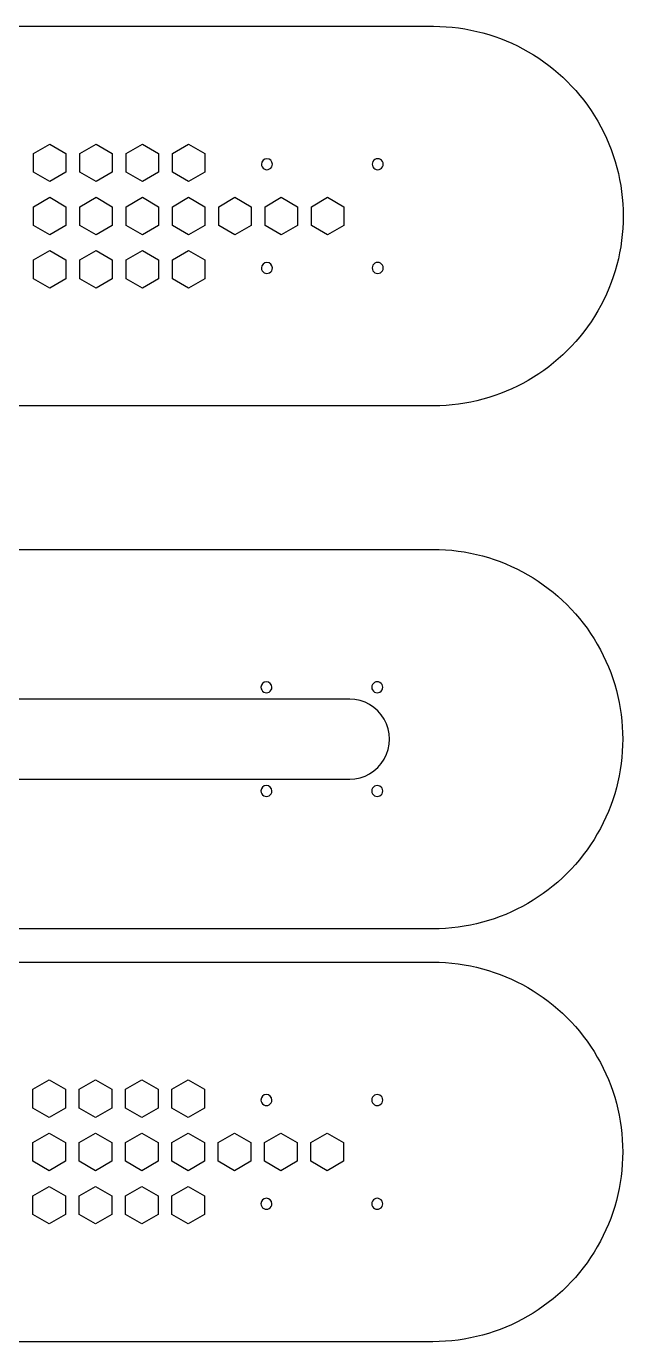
# Model space of a CAD drawing. Extents: x 3 to 427, y 4 to 202.
# Drawn here: x 121.6 to 212.5, y 4.2 to 201.7 of the extents above; entities that cross this region are included whole.
import ezdxf

# ---------------------------------------------------------------- set-up
doc = ezdxf.new("R2010")
doc.units = 0
doc.layers.get('0').update_dxf_attribs({"linetype": 'CONTINUOUS'})

msp = doc.modelspace()

# ---------------------------------------------------------------- linework, layer by layer
at = {"color": 1}
for p, q in [((32.763071, 201.74411), (182.763069, 201.74411)), ((122.70963, 182.655901), (125.14851, 184.063992)), ((125.14851, 184.063992), (127.5874, 182.655901)), ((129.66382, 182.655901), (132.10271, 184.063992)), ((132.10271, 184.063992), (134.54159, 182.655901)), ((136.618, 182.655901), (139.05688, 184.063992)), ((139.05688, 184.063992), (141.49577, 182.655901)), ((143.57218, 182.655901), (146.01106, 184.063992)), ((146.01106, 184.063992), (148.44995, 182.655901)), ((122.70963, 179.839718), (122.70963, 182.655901)), ((127.5874, 182.655901), (127.5874, 179.839718)), ((129.66382, 179.839718), (129.66382, 182.655901)), ((134.54159, 182.655901), (134.54159, 179.839718)), ((136.618, 179.839718), (136.618, 182.655901)), ((141.49577, 182.655901), (141.49577, 179.839718)), ((143.57218, 179.839718), (143.57218, 182.655901)), ((148.44995, 182.655901), (148.44995, 179.839718)), ((125.14851, 178.431627), (122.70963, 179.839718)), ((127.5874, 179.839718), (125.14851, 178.431627)), ((132.10271, 178.431627), (129.66382, 179.839718)), ((134.54159, 179.839718), (132.10271, 178.431627)), ((139.05688, 178.431627), (136.618, 179.839718)), ((141.49577, 179.839718), (139.05688, 178.431627)), ((146.01106, 178.431627), (143.57218, 179.839718)), ((148.44995, 179.839718), (146.01106, 178.431627)), ((158.588069, 181.03411), (158.588069, 181.03411)), ((175.228068, 181.03411), (175.228068, 181.03411)), ((122.70963, 174.652208), (125.14851, 176.060299)), ((125.14851, 176.060299), (127.5874, 174.652208)), ((129.66382, 174.652208), (132.10271, 176.060299)), ((132.10271, 176.060299), (134.54159, 174.652208)), ((136.618, 174.652208), (139.05688, 176.060299)), ((139.05688, 176.060299), (141.49577, 174.652208)), ((143.57218, 174.652208), (146.01106, 176.060299)), ((146.01106, 176.060299), (148.44995, 174.652208)), ((150.52637, 174.652208), (152.96526, 176.060299)), ((152.96526, 176.060299), (155.40414, 174.652208)), ((157.48055, 174.652208), (159.91943, 176.060299)), ((159.91943, 176.060299), (162.35832, 174.652208)), ((164.43471, 174.652208), (166.8736, 176.060299)), ((166.8736, 176.060299), (169.31248, 174.652208)), ((122.70963, 171.836025), (122.70963, 174.652208)), ((127.5874, 174.652208), (127.5874, 171.836025)), ((129.66382, 171.836025), (129.66382, 174.652208)), ((134.54159, 174.652208), (134.54159, 171.836025)), ((136.618, 171.836025), (136.618, 174.652208)), ((141.49577, 174.652208), (141.49577, 171.836025)), ((143.57218, 171.836025), (143.57218, 174.652208)), ((148.44995, 174.652208), (148.44995, 171.836025)), ((150.52637, 171.836025), (150.52637, 174.652208)), ((155.40414, 174.652208), (155.40414, 171.836025)), ((157.48055, 171.836025), (157.48055, 174.652208)), ((162.35832, 174.652208), (162.35832, 171.836025)), ((164.43471, 171.836025), (164.43471, 174.652208)), ((169.31248, 174.652208), (169.31248, 171.836025)), ((125.14851, 170.427934), (122.70963, 171.836025)), ((127.5874, 171.836025), (125.14851, 170.427934)), ((132.10271, 170.427934), (129.66382, 171.836025)), ((134.54159, 171.836025), (132.10271, 170.427934)), ((139.05688, 170.427934), (136.618, 171.836025)), ((141.49577, 171.836025), (139.05688, 170.427934)), ((146.01106, 170.427934), (143.57218, 171.836025)), ((148.44995, 171.836025), (146.01106, 170.427934)), ((152.96526, 170.427934), (150.52637, 171.836025)), ((155.40414, 171.836025), (152.96526, 170.427934)), ((159.91943, 170.427934), (157.48055, 171.836025)), ((162.35832, 171.836025), (159.91943, 170.427934)), ((166.8736, 170.427934), (164.43471, 171.836025)), ((169.31248, 171.836025), (166.8736, 170.427934)), ((122.70963, 166.648512), (125.14851, 168.056603)), ((125.14851, 168.056603), (127.5874, 166.648512)), ((129.66382, 166.648512), (132.10271, 168.056603)), ((132.10271, 168.056603), (134.54159, 166.648512)), ((136.618, 166.648512), (139.05688, 168.056603)), ((139.05688, 168.056603), (141.49577, 166.648512)), ((143.57218, 166.648512), (146.01106, 168.056603)), ((146.01106, 168.056603), (148.44995, 166.648512)), ((122.70963, 163.832329), (122.70963, 166.648512)), ((127.5874, 166.648512), (127.5874, 163.832329)), ((129.66382, 163.832329), (129.66382, 166.648512)), ((134.54159, 166.648512), (134.54159, 163.832329)), ((136.618, 163.832329), (136.618, 166.648512)), ((141.49577, 166.648512), (141.49577, 163.832329)), ((143.57218, 163.832329), (143.57218, 166.648512)), ((148.44995, 166.648512), (148.44995, 163.832329)), ((158.588069, 165.45411), (158.588069, 165.45411)), ((175.228068, 165.45411), (175.228068, 165.45411)), ((125.14851, 162.424238), (122.70963, 163.832329)), ((127.5874, 163.832329), (125.14851, 162.424238)), ((132.10271, 162.424238), (129.66382, 163.832329)), ((134.54159, 163.832329), (132.10271, 162.424238)), ((139.05688, 162.424238), (136.618, 163.832329)), ((141.49577, 163.832329), (139.05688, 162.424238)), ((146.01106, 162.424238), (143.57218, 163.832329)), ((148.44995, 163.832329), (146.01106, 162.424238)), ((122.63656, 42.101789), (125.07545, 43.50988)), ((125.07545, 43.50988), (127.51433, 42.101789)), ((129.59075, 42.101789), (132.02963, 43.50988)), ((132.02963, 43.50988), (134.46852, 42.101789)), ((136.54492, 42.101789), (138.98381, 43.50988)), ((138.98381, 43.50988), (141.4227, 42.101789)), ((143.4991, 42.101789), (145.93799, 43.50988)), ((145.93799, 43.50988), (148.37687, 42.101789)), ((122.63656, 39.285607), (122.63656, 42.101789)), ((127.51433, 42.101789), (127.51433, 39.285606)), ((129.59075, 39.285607), (129.59075, 42.101789)), ((134.46852, 42.101789), (134.46852, 39.285606)), ((136.54492, 39.285607), (136.54492, 42.101789)), ((141.4227, 42.101789), (141.4227, 39.285606)), ((143.4991, 39.285607), (143.4991, 42.101789)), ((148.37687, 42.101789), (148.37687, 39.285606)), ((125.07545, 37.877515), (122.63656, 39.285607)), ((127.51433, 39.285606), (125.07545, 37.877515)), ((132.02963, 37.877515), (129.59075, 39.285607)), ((134.46852, 39.285606), (132.02963, 37.877515)), ((138.98381, 37.877515), (136.54492, 39.285607)), ((141.4227, 39.285606), (138.98381, 37.877515)), ((145.93799, 37.877515), (143.4991, 39.285607)), ((148.37687, 39.285606), (145.93799, 37.877515)), ((122.63656, 34.098097), (125.07545, 35.506188)), ((122.63656, 31.281914), (122.63656, 34.098097)), ((125.07545, 35.506188), (127.51433, 34.098096)), ((127.51433, 34.098096), (127.51433, 31.281914)), ((129.59075, 34.098097), (132.02963, 35.506188)), ((129.59075, 31.281914), (129.59075, 34.098097)), ((132.02963, 35.506188), (134.46852, 34.098096)), ((134.46852, 34.098096), (134.46852, 31.281914)), ((136.54492, 34.098097), (138.98381, 35.506188)), ((136.54492, 31.281914), (136.54492, 34.098097)), ((138.98381, 35.506188), (141.4227, 34.098096)), ((141.4227, 34.098096), (141.4227, 31.281914)), ((143.4991, 34.098097), (145.93799, 35.506188)), ((143.4991, 31.281914), (143.4991, 34.098097)), ((145.93799, 35.506188), (148.37687, 34.098096)), ((148.37687, 34.098096), (148.37687, 31.281914)), ((150.45328, 34.098097), (152.89217, 35.506188)), ((150.45328, 31.281914), (150.45328, 34.098097)), ((152.89217, 35.506188), (155.33105, 34.098096)), ((155.33105, 34.098096), (155.33105, 31.281914)), ((157.40746, 34.098097), (159.84634, 35.506188)), ((157.40746, 31.281914), (157.40746, 34.098097)), ((159.84634, 35.506188), (162.28523, 34.098096)), ((162.28523, 34.098096), (162.28523, 31.281914)), ((164.36165, 34.098097), (166.80054, 35.506188)), ((164.36165, 31.281914), (164.36165, 34.098097)), ((166.80054, 35.506188), (169.23942, 34.098096)), ((169.23942, 34.098096), (169.23942, 31.281914)), ((125.07545, 29.873823), (122.63656, 31.281914)), ((127.51433, 31.281914), (125.07545, 29.873823)), ((132.02963, 29.873823), (129.59075, 31.281914)), ((134.46852, 31.281914), (132.02963, 29.873823)), ((138.98381, 29.873823), (136.54492, 31.281914)), ((141.4227, 31.281914), (138.98381, 29.873823)), ((145.93799, 29.873823), (143.4991, 31.281914)), ((148.37687, 31.281914), (145.93799, 29.873823)), ((152.89217, 29.873823), (150.45328, 31.281914)), ((155.33105, 31.281914), (152.89217, 29.873823)), ((159.84634, 29.873823), (157.40746, 31.281914)), ((162.28523, 31.281914), (159.84634, 29.873823)), ((166.80054, 29.873823), (164.36165, 31.281914)), ((169.23942, 31.281914), (166.80054, 29.873823)), ((122.63656, 26.0944), (125.07545, 27.502495)), ((122.63656, 23.27822), (122.63656, 26.0944)), ((125.07545, 27.502495), (127.51433, 26.0944)), ((127.51433, 26.0944), (127.51433, 23.27822)), ((129.59075, 26.0944), (132.02963, 27.502495)), ((129.59075, 23.27822), (129.59075, 26.0944)), ((132.02963, 27.502495), (134.46852, 26.0944)), ((134.46852, 26.0944), (134.46852, 23.27822)), ((136.54492, 26.0944), (138.98381, 27.502495)), ((136.54492, 23.27822), (136.54492, 26.0944)), ((138.98381, 27.502495), (141.4227, 26.0944)), ((141.4227, 26.0944), (141.4227, 23.27822)), ((143.4991, 26.0944), (145.93799, 27.502495)), ((143.4991, 23.27822), (143.4991, 26.0944)), ((145.93799, 27.502495), (148.37687, 26.0944)), ((148.37687, 26.0944), (148.37687, 23.27822)), ((125.07545, 21.87013), (122.63656, 23.27822)), ((127.51433, 23.27822), (125.07545, 21.87013)), ((132.02963, 21.87013), (129.59075, 23.27822)), ((134.46852, 23.27822), (132.02963, 21.87013)), ((138.98381, 21.87013), (136.54492, 23.27822)), ((141.4227, 23.27822), (138.98381, 21.87013)), ((145.93799, 21.87013), (143.4991, 23.27822)), ((148.37687, 23.27822), (145.93799, 21.87013))]:
    msp.add_line(p, q, dxfattribs=at)
at = {"color": 7}
for p, q in [((32.69, 123.19), (182.69, 123.19)), ((158.515, 102.48), (158.515, 102.48)), ((175.155, 102.48), (175.155, 102.48)), ((170.19, 100.69), (45.19, 100.69)), ((158.515, 86.9), (158.515, 86.9)), ((175.155, 86.9), (175.155, 86.9)), ((32.69, 61.19), (182.69, 61.19)), ((158.515, 40.48), (158.515, 40.48)), ((175.155, 40.48), (175.155, 40.48)), ((158.515, 24.9), (158.515, 24.9)), ((175.155, 24.9), (175.155, 24.9))]:
    msp.add_line(p, q, dxfattribs=at)
at = {"color": 1}
for points in [[(182.763069, 201.74411), (192.945138, 201.74411), (202.353758, 196.31204), (207.444793, 187.49411)], [(207.444793, 187.49411), (212.535828, 178.676179), (212.535828, 167.812041), (207.444793, 158.99411)], [(157.76307, 181.85911), (157.307435, 181.85911), (156.93807, 181.489745), (156.93807, 181.03411)], [(158.588069, 181.03411), (158.588069, 181.489745), (158.218704, 181.85911), (157.76307, 181.85911)], [(174.815568, 181.748581), (174.560312, 181.895953), (174.245824, 181.895953), (173.990568, 181.748581)], [(156.93807, 181.03411), (156.93807, 180.739366), (157.095314, 180.467011), (157.35057, 180.319639)], [(157.35057, 180.319639), (157.605825, 180.172267), (157.920314, 180.172267), (158.175569, 180.319639)], [(158.175569, 180.319639), (158.430825, 180.467011), (158.588069, 180.739366), (158.588069, 181.03411)], [(173.990568, 181.748581), (173.735312, 181.601209), (173.578068, 181.328854), (173.578068, 181.03411)], [(173.578068, 181.03411), (173.578068, 180.739366), (173.735312, 180.467011), (173.990568, 180.319639)], [(173.990568, 180.319639), (174.245824, 180.172267), (174.560312, 180.172267), (174.815568, 180.319639)], [(175.228068, 181.03411), (175.228068, 181.328854), (175.070824, 181.601209), (174.815568, 181.748581)], [(174.815568, 180.319639), (175.070824, 180.467011), (175.228068, 180.739366), (175.228068, 181.03411)], [(157.76307, 166.27911), (157.307435, 166.27911), (156.93807, 165.909745), (156.93807, 165.45411)], [(158.588069, 165.45411), (158.588069, 165.909745), (158.218704, 166.27911), (157.76307, 166.27911)], [(173.990568, 166.168581), (173.735312, 166.021209), (173.578068, 165.748854), (173.578068, 165.45411)], [(174.815568, 166.168581), (174.560312, 166.315953), (174.245824, 166.315953), (173.990568, 166.168581)], [(175.228068, 165.45411), (175.228068, 165.748854), (175.070824, 166.021209), (174.815568, 166.168581)], [(156.93807, 165.45411), (156.93807, 165.159366), (157.095314, 164.887011), (157.35057, 164.739639)], [(157.35057, 164.739639), (157.605825, 164.592267), (157.920314, 164.592267), (158.175569, 164.739639)], [(158.175569, 164.739639), (158.430825, 164.887011), (158.588069, 165.159366), (158.588069, 165.45411)], [(173.578068, 165.45411), (173.578068, 165.159366), (173.735312, 164.887011), (173.990568, 164.739639)], [(173.990568, 164.739639), (174.245824, 164.592267), (174.560312, 164.592267), (174.815568, 164.739639)], [(174.815568, 164.739639), (175.070824, 164.887011), (175.228068, 165.159366), (175.228068, 165.45411)], [(207.444793, 158.99411), (202.353758, 150.17618), (192.945138, 144.74411), (182.763069, 144.74411)], [(182.763069, 144.74411), (182.763069, 144.74411), (32.763071, 144.74411), (32.763071, 144.74411)]]:
    msp.add_open_spline(points, degree=3, dxfattribs=at)
at = {"color": 7}
for points in [[(182.69, 123.19), (192.872082, 123.190019), (202.280722, 117.757954), (207.371769, 108.940015)], [(207.371769, 108.940015), (212.462815, 100.122077), (212.462815, 89.257923), (207.371769, 80.439985)], [(157.69, 103.305), (157.234365, 103.305), (156.865, 102.935635), (156.865, 102.48)], [(158.515, 102.48), (158.515, 102.935635), (158.145635, 103.305), (157.69, 103.305)], [(173.9175, 103.194471), (173.662244, 103.047099), (173.505, 102.774744), (173.505, 102.48)], [(174.7425, 103.194471), (174.487244, 103.341843), (174.172756, 103.341843), (173.9175, 103.194471)], [(175.155, 102.48), (175.155, 102.774744), (174.997756, 103.047099), (174.7425, 103.194471)], [(156.865, 102.48), (156.865, 102.185256), (157.022244, 101.912901), (157.2775, 101.765529)], [(157.2775, 101.765529), (157.532756, 101.618157), (157.847244, 101.618157), (158.1025, 101.765529)], [(158.1025, 101.765529), (158.357756, 101.912901), (158.515, 102.185256), (158.515, 102.48)], [(173.505, 102.48), (173.505, 102.185256), (173.662244, 101.912901), (173.9175, 101.765529)], [(173.9175, 101.765529), (174.172756, 101.618157), (174.487244, 101.618157), (174.7425, 101.765529)], [(174.7425, 101.765529), (174.997756, 101.912901), (175.155, 102.185256), (175.155, 102.48)], [(175.386152, 97.69), (174.314356, 99.546406), (172.333594, 100.69), (170.19, 100.69)], [(175.386152, 91.69), (176.457949, 93.546406), (176.457949, 95.833594), (175.386152, 97.69)], [(170.19, 88.69), (172.333594, 88.69), (174.314356, 89.833594), (175.386152, 91.69)], [(45.19, 88.69), (45.19, 88.69), (170.19, 88.69), (170.19, 88.69)], [(157.69, 87.725), (157.234365, 87.725), (156.865, 87.355635), (156.865, 86.9)], [(158.515, 86.9), (158.515, 87.355635), (158.145635, 87.725), (157.69, 87.725)], [(173.9175, 87.614471), (173.662244, 87.467099), (173.505, 87.194744), (173.505, 86.9)], [(174.7425, 87.614471), (174.487244, 87.761843), (174.172756, 87.761843), (173.9175, 87.614471)], [(175.155, 86.9), (175.155, 87.194744), (174.997756, 87.467099), (174.7425, 87.614471)], [(156.865, 86.9), (156.865, 86.605256), (157.022244, 86.332901), (157.2775, 86.185529)], [(157.2775, 86.185529), (157.532756, 86.038157), (157.847244, 86.038157), (158.1025, 86.185529)], [(158.1025, 86.185529), (158.357756, 86.332901), (158.515, 86.605256), (158.515, 86.9)], [(173.505, 86.9), (173.505, 86.605256), (173.662244, 86.332901), (173.9175, 86.185529)], [(173.9175, 86.185529), (174.172756, 86.038157), (174.487244, 86.038157), (174.7425, 86.185529)], [(174.7425, 86.185529), (174.997756, 86.332901), (175.155, 86.605256), (175.155, 86.9)], [(207.371769, 80.439985), (202.280722, 71.622046), (192.872082, 66.189981), (182.69, 66.19)], [(182.69, 66.19), (182.69, 66.19), (32.69, 66.19), (32.69, 66.19)], [(182.69, 61.19), (192.872069, 61.19), (202.280689, 55.757931), (207.371724, 46.94)], [(207.371724, 46.94), (212.462759, 38.122069), (212.462759, 27.257931), (207.371724, 18.44)], [(157.69, 41.305), (157.234365, 41.305), (156.865, 40.935635), (156.865, 40.48)], [(156.865, 40.48), (156.865, 40.185256), (157.022244, 39.912901), (157.2775, 39.765529)], [(157.2775, 39.765529), (157.532756, 39.618157), (157.847244, 39.618157), (158.1025, 39.765529)], [(158.515, 40.48), (158.515, 40.935635), (158.145635, 41.305), (157.69, 41.305)], [(158.1025, 39.765529), (158.357756, 39.912901), (158.515, 40.185256), (158.515, 40.48)], [(173.9175, 41.194471), (173.662244, 41.047099), (173.505, 40.774744), (173.505, 40.48)], [(173.505, 40.48), (173.505, 40.185256), (173.662244, 39.912901), (173.9175, 39.765529)], [(174.7425, 41.194471), (174.487244, 41.341843), (174.172756, 41.341843), (173.9175, 41.194471)], [(173.9175, 39.765529), (174.172756, 39.618157), (174.487244, 39.618157), (174.7425, 39.765529)], [(175.155, 40.48), (175.155, 40.774744), (174.997756, 41.047099), (174.7425, 41.194471)], [(174.7425, 39.765529), (174.997756, 39.912901), (175.155, 40.185256), (175.155, 40.48)], [(157.69, 25.725), (157.234365, 25.725), (156.865, 25.355635), (156.865, 24.9)], [(158.515, 24.9), (158.515, 25.355635), (158.145635, 25.725), (157.69, 25.725)], [(174.7425, 25.614471), (174.487244, 25.761843), (174.172756, 25.761843), (173.9175, 25.614471)], [(156.865, 24.9), (156.865, 24.605256), (157.022244, 24.332901), (157.2775, 24.185529)], [(157.2775, 24.185529), (157.532756, 24.038157), (157.847244, 24.038157), (158.1025, 24.185529)], [(158.1025, 24.185529), (158.357756, 24.332901), (158.515, 24.605256), (158.515, 24.9)], [(173.9175, 25.614471), (173.662244, 25.467099), (173.505, 25.194744), (173.505, 24.9)], [(173.505, 24.9), (173.505, 24.605256), (173.662244, 24.332901), (173.9175, 24.185529)], [(173.9175, 24.185529), (174.172756, 24.038157), (174.487244, 24.038157), (174.7425, 24.185529)], [(175.155, 24.9), (175.155, 25.194744), (174.997756, 25.467099), (174.7425, 25.614471)], [(174.7425, 24.185529), (174.997756, 24.332901), (175.155, 24.605256), (175.155, 24.9)], [(207.371724, 18.44), (202.280689, 9.622069), (192.872069, 4.19), (182.69, 4.19)], [(182.69, 4.19), (182.69, 4.19), (32.69, 4.19), (32.69, 4.19)]]:
    msp.add_open_spline(points, degree=3, dxfattribs=at)

doc.saveas('drawing.dxf')
